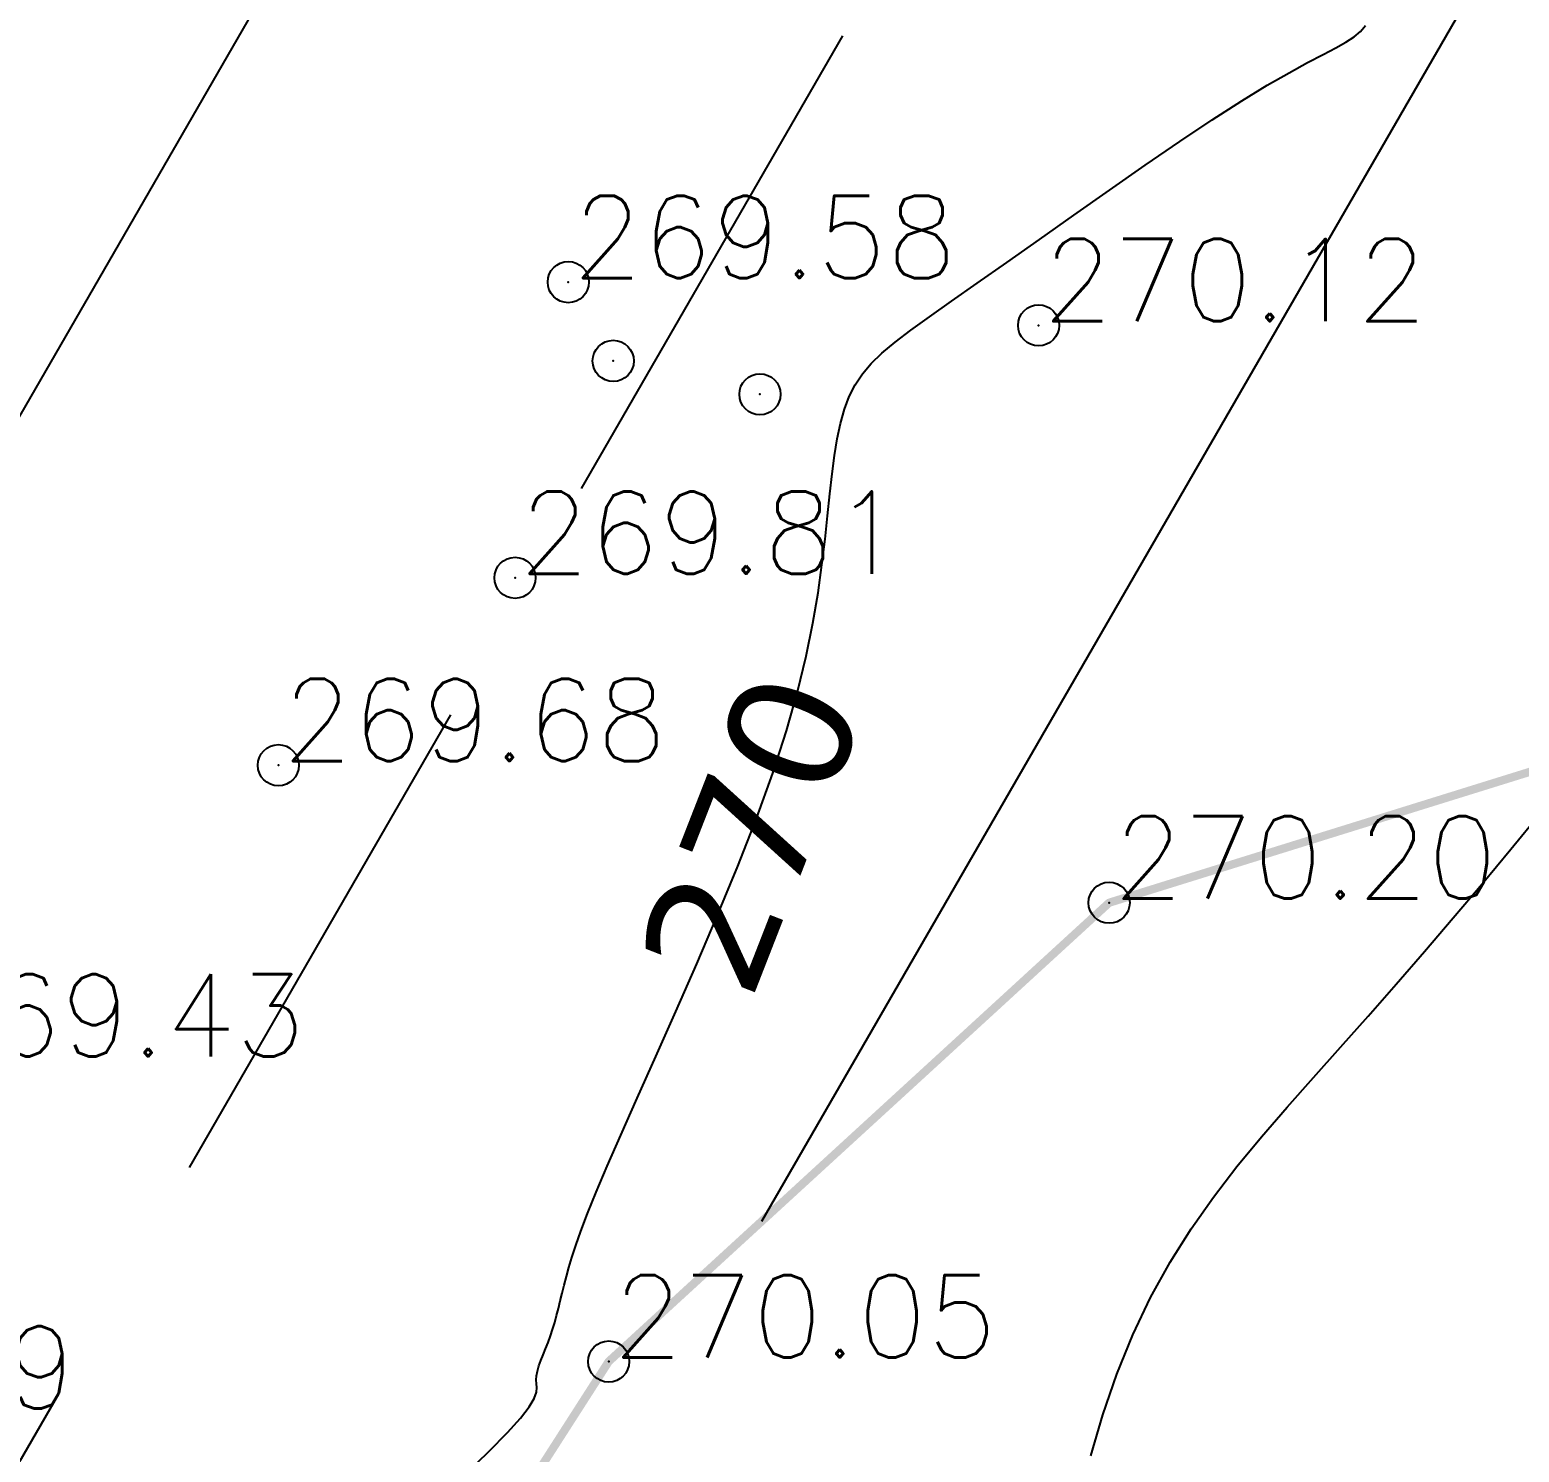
# Model space of a CAD drawing. Header units: millimetres. Extents: x 524954 to 526204, y 9523489 to 9524010.
# Drawn here: x 525396.12 to 525414.21, y 9523724.16 to 9523741.44 of the extents above; entities that cross this region are included whole.
import ezdxf
from ezdxf.enums import TextEntityAlignment as Align

# ---------------------------------------------------------------- set-up
doc = ezdxf.new("R2010")
doc.units = ezdxf.units.MM
doc.header["$PDMODE"] = 32
doc.header["$PDSIZE"] = 0.5
doc.linetypes.add('ACAD_ISO12W100', pattern=[21, 12, -3, 0, -3, 0, -3])
for name, color, linetype in [('Bord Fleuve', 4, 'ACAD_ISO12W100'), ('CN_01_00', 3, 'Continuous'), ('CN_10_00', 1, 'Continuous'), ('Cotation Courbes de niveau', 7, 'Continuous'), ('TopoAlt', 3, 'Continuous'), ('TOPOJIS', 7, 'Continuous')]:
    doc.layers.add(name, color=color, linetype=linetype)
doc.styles.add('Simplex 1.0', font='Simplex.shx', dxfattribs={"width": 0.99, "height": 1})
doc.styles.add('Verdana 1.0', font='verdana.ttf', dxfattribs={"width": 0.99, "height": 1})

# ---------------------------------------------------------------- blocks, each defined once
blk = doc.blocks.new('TCPOINT M')
at = {"color": 0}
blk.add_point((0, 0), dxfattribs=at)
at = {"layer": 'TopoAlt', "style": 'Simplex 1.0', "width": 0.99}
blk.add_attdef('ALT', (0.15, 0.15), '', height=1, dxfattribs=at)

msp = doc.modelspace()

# ---------------------------------------------------------------- hatches: boundary and pattern name
at = {"layer": 'Bord Fleuve', "ltscale": 0.5}
h = msp.add_hatch(dxfattribs=at)
h.set_pattern_fill('ANSI33', color=135, scale=2, angle=15, style=0)
edge = h.paths.add_edge_path()
edge.add_line((525439.351, 9523820.38), (525429.428, 9523796.02))
edge.add_line((525429.428, 9523796.02), (525428.884, 9523788.101))
edge.add_line((525428.884, 9523788.101), (525428.353, 9523783.613))
edge.add_line((525428.353, 9523783.613), (525432.345, 9523771.044))
edge.add_line((525432.345, 9523771.044), (525425.155, 9523761.396))
edge.add_line((525425.155, 9523761.396), (525425.603, 9523757.857))
edge.add_line((525425.603, 9523757.857), (525425.392, 9523752.767))
edge.add_line((525425.392, 9523752.767), (525425.531, 9523737.269))
edge.add_line((525425.531, 9523737.269), (525420.173, 9523734.242))
edge.add_line((525420.173, 9523734.242), (525409.231, 9523730.837))
edge.add_line((525409.231, 9523730.837), (525403.15, 9523725.262))
edge.add_line((525403.15, 9523725.262), (525399.312, 9523719.279))
edge.add_line((525399.312, 9523719.279), (525398.471, 9523717.204))
edge.add_line((525398.471, 9523717.204), (525387.323, 9523716.767))
edge.add_line((525387.323, 9523716.767), (525379.743, 9523715.417))
edge.add_line((525439.351, 9523820.38), (525412.029, 9523831.392))
edge.add_line((525412.029, 9523831.392), (525397.674, 9523844.829))
edge.add_line((525397.674, 9523844.829), (525370.042, 9523852.892))
edge.add_line((525370.042, 9523852.892), (525354.138, 9523871.224))
edge.add_line((525335.046, 9523740.934), (525335.464, 9523745.788))
edge.add_line((525335.464, 9523745.788), (525334.824, 9523749.483))
edge.add_line((525334.824, 9523749.483), (525332.978, 9523755.879))
edge.add_line((525332.978, 9523755.879), (525332.09, 9523761.937))
edge.add_line((525332.09, 9523761.937), (525333.482, 9523768.659))
edge.add_line((525333.482, 9523768.659), (525335.755, 9523783.426))
edge.add_line((525335.755, 9523783.426), (525345.567, 9523814.167))
edge.add_line((525345.567, 9523814.167), (525355.202, 9523841.723))
edge.add_line((525355.202, 9523841.723), (525358.159, 9523858.254))
edge.add_line((525358.159, 9523858.254), (525357.891, 9523860.435))
edge.add_line((525357.891, 9523860.435), (525354.138, 9523871.224))
edge.add_line((525335.072, 9523740.932), (525368.644, 9523722.072))
edge.add_line((525368.644, 9523722.072), (525369.749, 9523720.981))
edge.add_line((525369.749, 9523720.981), (525379.743, 9523715.417))

# ---------------------------------------------------------------- linework, layer by layer
at = {"layer": 'Bord Fleuve', "ltscale": 0.35, "flags": 128}
msp.add_lwpolyline([(525439.351, 9523820.38, 0.1, 0.1, 0), (525429.428, 9523796.02, 0.1, 0.1, 0), (525428.884, 9523788.101, 0.1, 0.1, 0), (525428.353, 9523783.613, 0.1, 0.1, 0), (525432.345, 9523771.044, 0.1, 0.1, 0), (525425.155, 9523761.396, 0.1, 0.1, 0), (525425.603, 9523757.857, 0.1, 0.1, 0), (525425.392, 9523752.767, 0.1, 0.1, 0), (525425.531, 9523737.269, 0.1, 0.1, 0), (525420.173, 9523734.242, 0.1, 0.1, 0), (525409.231, 9523730.837, 0.1, 0.1, 0), (525403.15, 9523725.262, 0.1, 0.1, 0), (525399.312, 9523719.279, 0.1, 0.1, 0), (525398.471, 9523717.204, 0.1, 0.1, 0), (525387.323, 9523716.767, 0.1, 0.1, 0), (525379.743, 9523715.417, 0.1, 0.1, 0)], format="xyseb", dxfattribs=at)
at = {"layer": 'CN_01_00', "elevation": 271, "flags": 128}
msp.add_lwpolyline([(525409.009, 9523724.115), (525409.153, 9523724.616), (525409.323, 9523725.108), (525409.518, 9523725.585), (525409.734, 9523726.04), (525409.971, 9523726.469), (525410.226, 9523726.873), (525410.498, 9523727.259), (525410.784, 9523727.631), (525411.084, 9523727.994), (525411.395, 9523728.354), (525411.715, 9523728.715), (525412.044, 9523729.082), (525412.379, 9523729.46), (525412.72, 9523729.848), (525413.064, 9523730.246), (525413.412, 9523730.652), (525413.763, 9523731.067), (525414.114, 9523731.488), (525414.466, 9523731.916)], dxfattribs=at)
at = {"layer": 'CN_10_00', "elevation": 270, "flags": 128}
msp.add_lwpolyline([(525401.406, 9523723.888), (525401.698, 9523724.171), (525401.92, 9523724.399), (525402.078, 9523724.576), (525402.182, 9523724.711), (525402.243, 9523724.813), (525402.271, 9523724.888), (525402.278, 9523724.946), (525402.273, 9523724.993), (525402.268, 9523725.039), (525402.271, 9523725.09), (525402.283, 9523725.146), (525402.302, 9523725.208), (525402.326, 9523725.274), (525402.353, 9523725.345), (525402.383, 9523725.418), (525402.413, 9523725.495), (525402.443, 9523725.573), (525402.469, 9523725.653), (525402.494, 9523725.736), (525402.517, 9523725.82), (525402.54, 9523725.908), (525402.562, 9523725.998), (525402.585, 9523726.093), (525402.609, 9523726.191), (525402.636, 9523726.294), (525402.665, 9523726.404), (525402.702, 9523726.527), (525402.749, 9523726.671), (525402.812, 9523726.846), (525402.894, 9523727.059), (525402.999, 9523727.32), (525403.133, 9523727.635), (525403.298, 9523728.014), (525403.497, 9523728.462), (525403.723, 9523728.967), (525403.967, 9523729.516), (525404.221, 9523730.094), (525404.474, 9523730.687), (525404.718, 9523731.28), (525404.945, 9523731.86), (525405.144, 9523732.412), (525405.309, 9523732.925), (525405.443, 9523733.398), (525405.549, 9523733.834), (525405.631, 9523734.235), (525405.694, 9523734.603), (525405.742, 9523734.942), (525405.779, 9523735.254), (525405.81, 9523735.54), (525405.837, 9523735.804), (525405.864, 9523736.047), (525405.894, 9523736.27), (525405.927, 9523736.474), (525405.967, 9523736.662), (525406.015, 9523736.833), (525406.074, 9523736.989), (525406.146, 9523737.132), (525406.233, 9523737.264), (525406.34, 9523737.39), (525406.471, 9523737.516), (525406.63, 9523737.649), (525406.82, 9523737.793), (525407.048, 9523737.957), (525407.315, 9523738.145), (525407.628, 9523738.364), (525407.987, 9523738.617), (525408.383, 9523738.897), (525408.804, 9523739.193), (525409.237, 9523739.497), (525409.669, 9523739.798), (525410.089, 9523740.085), (525410.484, 9523740.349), (525410.842, 9523740.58), (525411.153, 9523740.77), (525411.419, 9523740.923), (525411.643, 9523741.046), (525411.83, 9523741.144), (525411.984, 9523741.225), (525412.108, 9523741.294), (525412.208, 9523741.358), (525412.287, 9523741.423), (525412.345, 9523741.498)], dxfattribs=at)

# ---------------------------------------------------------------- block references
at = {"layer": 'TOPOJIS'}
ref = msp.add_blockref('TCPOINT M', (525402.659, 9523738.378, 269.58), dxfattribs=at)
ref.add_attrib('ALT', '269.58', (525402.709, 9523738.428, 269.58), dxfattribs={"layer": 'TopoAlt', "height": 1, "style": 'Simplex 1.0', "width": 0.99})
ref = msp.add_blockref('TCPOINT M', (525408.374, 9523737.853, 270.12), dxfattribs=at)
ref.add_attrib('ALT', '270.12', (525408.424, 9523737.903, 270.12), dxfattribs={"layer": 'TopoAlt', "height": 1, "style": 'Simplex 1.0', "width": 0.99})
for p in [(525403.205, 9523737.421, 269.69), (525404.988, 9523737.015, 269.95)]:
    msp.add_blockref('TCPOINT M', p, dxfattribs=at)
ref = msp.add_blockref('TCPOINT M', (525402.012, 9523734.785, 269.81), dxfattribs=at)
ref.add_attrib('ALT', '269.81', (525402.062, 9523734.835, 269.81), dxfattribs={"layer": 'TopoAlt', "height": 1, "style": 'Simplex 1.0', "width": 0.99})
ref = msp.add_blockref('TCPOINT M', (525399.136, 9523732.508, 269.68), dxfattribs=at)
ref.add_attrib('ALT', '269.68', (525399.186, 9523732.558, 269.68), dxfattribs={"layer": 'TopoAlt', "height": 1, "style": 'Simplex 1.0', "width": 0.99})
ref = msp.add_blockref('TCPOINT M', (525409.231, 9523730.837, 270.2), dxfattribs=at)
ref.add_attrib('ALT', '270.20', (525409.281, 9523730.887, 270.2), dxfattribs={"layer": 'TopoAlt', "height": 1, "style": 'Simplex 1.0', "width": 0.99})
ref = msp.add_blockref('TCPOINT M', (525394.746, 9523728.919, 269.43), dxfattribs=at)
ref.add_attrib('ALT', '269.43', (525394.796, 9523728.969, 269.43), dxfattribs={"layer": 'TopoAlt', "height": 1, "style": 'Simplex 1.0', "width": 0.99})
ref = msp.add_blockref('TCPOINT M', (525403.15, 9523725.262, 270.05), dxfattribs=at)
ref.add_attrib('ALT', '270.05', (525403.2, 9523725.312, 270.05), dxfattribs={"layer": 'TopoAlt', "height": 1, "style": 'Simplex 1.0', "width": 0.99})
ref = msp.add_blockref('TCPOINT M', (525391.962, 9523724.64, 269.59), dxfattribs=at)
ref.add_attrib('ALT', '269.59', (525392.012, 9523724.69, 269.59), dxfattribs={"layer": 'TopoAlt', "height": 1, "style": 'Simplex 1.0', "width": 0.99})

# ---------------------------------------------------------------- texts
at = {"layer": 'Cotation Courbes de niveau', "style": 'Verdana 1.0', "width": 0.99}
msp.add_text('270', height=1.5, rotation=68.6824, dxfattribs=at).set_placement((525404.88, 9523731.694, 270), align=Align.MIDDLE_CENTER)

doc.saveas('drawing.dxf')
